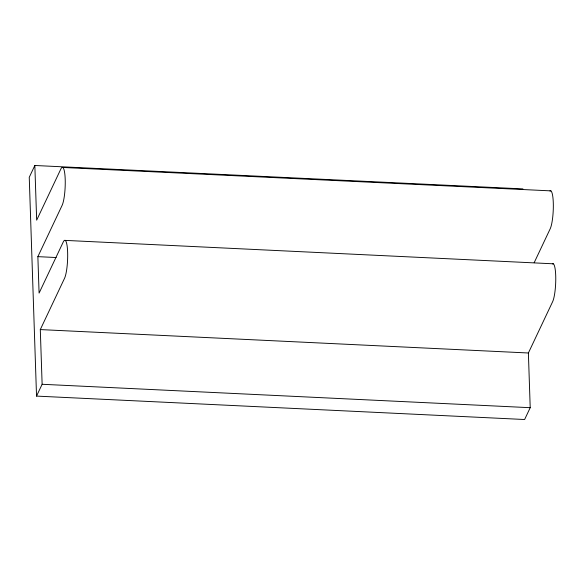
<?xml version="1.0" encoding="UTF-8"?>
<svg xmlns="http://www.w3.org/2000/svg" width="585" height="585" viewBox="0 0 585 585"><rect width="100%" height="100%" fill="white"/><g stroke="black" fill="none" stroke-linecap="round" stroke-linejoin="round"><path stroke-width="0.88" d="M522.924 188.904L34.837 165.489L29.25 177.306L36.533 396.096L524.621 419.511L530.207 407.694L528.387 352.996L552.598 301.772A19.883 3.656 -87.3 0 0 555.765 278.102A19.883 3.656 -87.3 0 0 552.372 263.886M36.533 396.096L42.127 384.279L40.299 329.582L64.518 278.35A19.883 3.656 -87.3 0 0 67.633 252.237A19.883 3.656 -87.3 0 0 63.304 241.89L39.085 293.114L37.871 256.647L62.09 205.423A19.883 3.656 -87.3 0 0 65.206 179.31A19.883 3.656 -87.3 0 0 60.877 168.955L36.658 220.187L34.837 165.489M534.163 262.716L550.171 228.837A19.883 3.656 -87.3 0 0 553.337 205.174A19.883 3.656 -87.3 0 0 549.944 190.959M62.814 167.464L550.902 190.878M65.249 240.391L553.33 263.806M37.871 256.647L56.123 257.524M40.299 329.582L528.387 352.996M42.127 384.279L530.207 407.694"/></g></svg>
